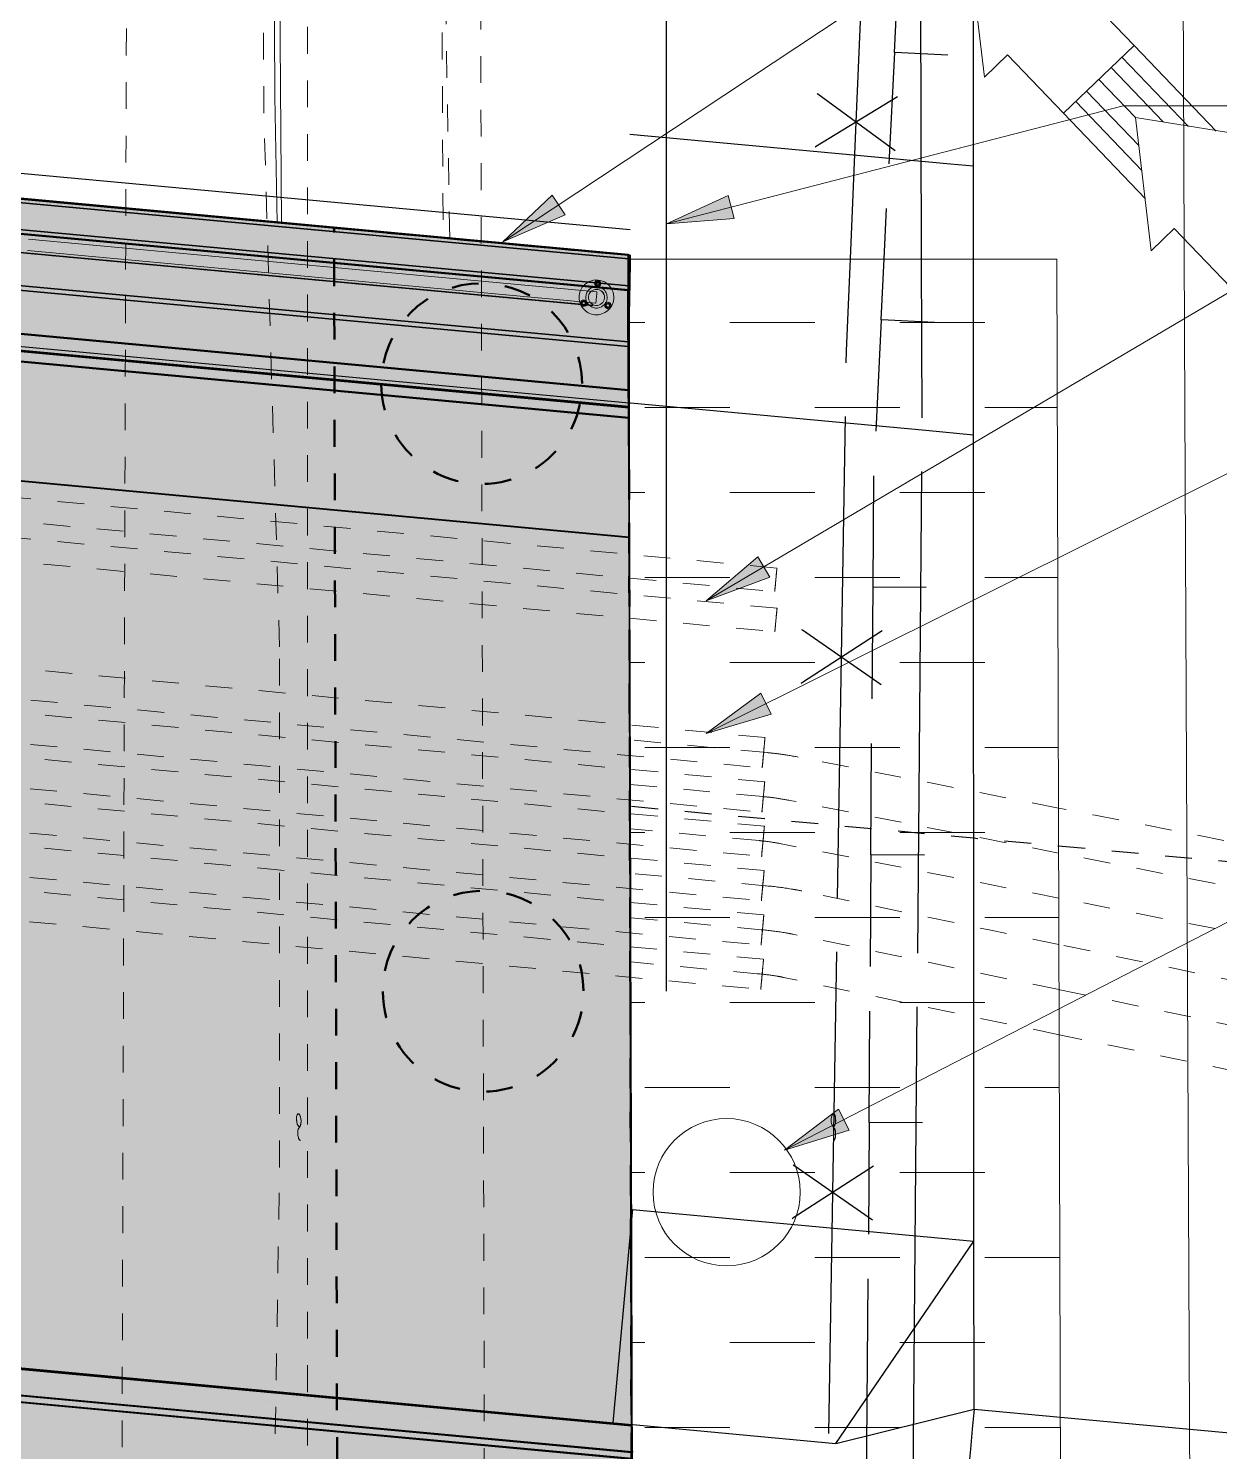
# Model space of a CAD drawing. Header units: metres. Extents: x 1 to 98, y 2 to 1697.
# Drawn here: x 23.42 to 27.87, y 1685.99 to 1691.31 of the extents above; entities that cross this region are included whole.
import ezdxf

# ---------------------------------------------------------------- set-up
doc = ezdxf.new("R2010")
doc.units = ezdxf.units.M
for name, pattern in [('Dashed', [0.0075, 0.005, -0.0025]), ('DASHED2', [9.525, 6.35, -3.175]), ('Dot_Section Line', [0.02, 0, -0.02]), ('IMPORT-FURN-Fence _3_', [0.005, 0.004167, -0.0008333]), ('IMPORT-LNMK-LinePath', [0.008, 0.001, -0.007]), ('JacobsDash', [0.0045, 0.003, -0.0015]), ('JacobsGridLine', [0.0145, 0.01, -0.001, 0.0025, -0.001])]:
    doc.linetypes.add(name, pattern=pattern)
for name, color, linetype, lineweight in [('BRIDGE-ABUTMENT-CONC', 7, 'Continuous', 50), ('BRIDGE-HDRAIL', 7, 'Continuous', 18), ('D-BDGE', 7, 'Continuous', 13), ('D-BDGE-FLOOR', 7, 'Continuous', 50), ('D-BDGE-FLOOR-PAT', 7, 'Continuous', 50), ('D-BDGE-FNDN-PILE-CONC', 7, 'Continuous', 50), ('D-BDGE-GEN-MOD', 7, 'Continuous', 35), ('D-BDGE-HDRAIL', 7, 'Continuous', 18), ('D-BDGE-LINE', 7, 'Continuous', 9), ('D-ENHA-ANNO-TEXT', 7, 'Continuous', 9), ('D-ENHA-GEN-LINE-GRIDS', 7, 'Continuous', 9), ('D-ENHA-TEXT', 7, 'Continuous', 9)]:
    doc.layers.add(name, color=color, linetype=linetype, lineweight=lineweight)
for name, color, linetype, lineweight, true_color in [('D-BDGE-Conduits', 1, 'Continuous', 9, 0xff0000), ('D-BDGE-FNDN', 7, 'Continuous', 13, 0x8c8cc6), ('D-BDGE-FRAMING', 7, 'Continuous', 13, 0x8c8cc6)]:
    doc.layers.add(name, color=color, linetype=linetype, lineweight=lineweight, true_color=true_color)

# ---------------------------------------------------------------- blocks, each defined once
blk = doc.blocks.new('T2DPAA-T2D-PWA-SU-M2D-000003_250_dwg-40806560-DRG-2871021 - GENERAL ARRANGEMENT PLAN')
at = {"color": 151, "lineweight": 25, "true_color": 0xa3b9ff}
for p, q in [((30.8334, 1600.2501), (30.9366, 1599.0484)), ((30.9366, 1599.0484), (30.9875, 1598.4567)), ((31.0034, 1598.2574), (31.1354, 1596.4622)), ((31.1501, 1596.2628), (31.2821, 1594.4676))]:
    blk.add_line(p, q, dxfattribs=at)
at = {"color": 41, "lineweight": 25, "true_color": 0xffd0a3}
for p, q in [((30.773, 1599.8091), (30.7868, 1599.3927)), ((30.7985, 1599.0371), (30.7923, 1599.2261)), ((30.806, 1598.8097), (30.8198, 1598.3933)), ((30.9321, 1596.8142), (30.9636, 1596.3987)), ((31.0076, 1595.8171), (31.0391, 1595.4016))]:
    blk.add_line(p, q, dxfattribs=at)
at = {"color": 21, "lineweight": 25, "true_color": 0xdea3a3, "flags": 128}
for points in [[(30.6728, 1599.0267), (30.6526, 1599.5377), (30.617, 1600.437)], [(30.8064, 1599.443), (30.5011, 1599.6302), (30.4987, 1599.6325)], [(30.7984, 1599.6444), (30.5089, 1599.4335), (30.5067, 1599.4311)], [(30.6894, 1598.6385), (30.6864, 1598.6836), (30.6728, 1599.0267)], [(30.8215, 1596.6429), (30.762, 1597.5409), (30.7026, 1598.4389)], [(30.9184, 1597.4503), (30.6082, 1597.6294), (30.6057, 1597.6315)], [(30.9051, 1597.6514), (30.6212, 1597.4329), (30.619, 1597.4304)], [(30.9537, 1594.6472), (30.8942, 1595.5453), (30.8347, 1596.4433)], [(31.0372, 1595.6557), (30.7534, 1595.4373), (30.7512, 1595.4348)], [(31.0505, 1595.4546), (30.7404, 1595.6337), (30.7379, 1595.6359)]]:
    blk.add_lwpolyline(points, dxfattribs=at)
at = {"color": 41, "lineweight": 25, "true_color": 0xffd0a3, "flags": 128}
for points in [[(30.9729, 1599.8157), (30.7746, 1599.8092), (30.773, 1599.8091), (30.7593, 1600.2255)], [(31.0059, 1598.8163), (30.8076, 1598.8097), (30.806, 1598.8097), (30.7985, 1599.0371)], [(30.8253, 1598.2267), (30.8254, 1598.2246), (30.8567, 1597.8112), (30.8881, 1597.3958)], [(31.0561, 1597.8263), (30.8582, 1597.8114), (30.8567, 1597.8112)], [(31.1316, 1596.8292), (30.9337, 1596.8143), (30.9321, 1596.8142), (30.9007, 1597.2296)], [(31.2071, 1595.8322), (31.0092, 1595.8172), (31.0076, 1595.8171), (30.9762, 1596.2325)], [(31.3277, 1594.2387), (31.1298, 1594.2237), (31.1283, 1594.2236), (31.0988, 1594.6133), (31.0517, 1595.2354)]]:
    blk.add_lwpolyline(points, dxfattribs=at)
blk = doc.blocks.new('T2DPAA-T2D-PWA-SU-M2D-000001_ExistingUtilities_rvt-1-DRG-2871021 - GENERAL ARRANGEMENT PLAN')
at = {"color": 254, "lineweight": 25, "true_color": 0xd0d0d0, "rotation": 355.285451560958}
blk.add_blockref('T2DPAA-T2D-PWA-SU-M2D-000003_250_dwg-40806560-DRG-2871021 - GENERAL ARRANGEMENT PLAN', (424.0329, 99.3486), dxfattribs=at)
blk = doc.blocks.new('T2DPAA-T2D-C3S-RW-M2D-100010_dwg-40802999-DRG-2871021 - GENERAL ARRANGEMENT PLAN')
at = {"color": 9, "lineweight": 25, "true_color": 0xc3c3c3}
for p, q in [((260.4315, -98.7082), (260.437, -98.7082)), ((260.6913, -101.7466), (260.6837, -102.5109)), ((260.6917, -101.7109), (260.6913, -101.7466)), ((261.5209, -102.5193), (261.9733, -101.7238)), ((260.7567, -102.5116), (260.7596, -102.5116)), ((260.7653, -102.6117), (260.7681, -102.6117))]:
    blk.add_line(p, q, dxfattribs=at)
at = {"color": 9, "lineweight": 25, "true_color": 0xc3c3c3, "flags": 128}
for points in [[(261.6699, -98.0668), (261.5203, -96.263), (261.319, -93.8357)], [(260.3521, -97.7073), (261.5549, -97.7194), (261.6412, -97.7202)], [(251.3356, -97.9721), (252.2005, -97.9808), (257.2003, -98.0308), (260.3822, -98.0626)], [(262.0251, -102.3493), (261.9733, -101.7238), (261.9336, -101.2459), (261.7242, -98.7211), (261.6699, -98.0668)], [(251.3904, -98.6177), (252.1941, -98.6257), (257.1938, -98.6758), (260.4315, -98.7082)], [(260.437, -98.7082), (261.5449, -98.7193), (261.7242, -98.7211)], [(260.6917, -101.7109), (261.5149, -101.7192), (261.9733, -101.7238)], [(260.7596, -102.5116), (261.5069, -102.5191), (261.5209, -102.5193), (262.0251, -102.3493), (262.349, -102.3525)], [(262.0251, -102.3493), (262.0244, -102.4243), (262.0236, -102.4993), (262.0229, -102.5743), (262.0221, -102.6493)], [(262.349, -102.3525), (262.5251, -102.3543), (263.0251, -102.3593), (263.5251, -102.3643), (264.025, -102.3693), (264.525, -102.3743), (265.025, -102.3793), (265.525, -102.3843), (266.0249, -102.3893), (266.4963, -102.3941)], [(251.7143, -102.4211), (252.156, -102.4255), (257.1558, -102.4756), (260.7567, -102.5116)], [(251.7228, -102.5212), (252.155, -102.5255), (257.1548, -102.5756), (260.7653, -102.6117)], [(251.7249, -102.5462), (252.1548, -102.5505), (257.1545, -102.6006), (260.7674, -102.6367)]]:
    blk.add_lwpolyline(points, dxfattribs=at)
at = {"color": 9, "linetype": 'IMPORT-LNMK-LinePath', "lineweight": 25, "true_color": 0xc3c3c3, "flags": 128}
for points in [[(262.1671, -100.2256), (263.9947, -100.2439), (266.3199, -100.2672), (266.4594, -100.2686), (266.5296, -100.2693), (267.4594, -100.2786), (267.7538, -100.2801), (268.5297, -100.2702), (270.8786, -100.1175), (271.5321, -100.0492), (272.7576, -99.9211), (273.5656, -99.8366), (275.8704, -99.5947)], [(260.5644, -100.2096), (261.5299, -100.2192), (261.8487, -100.2224), (262.1671, -100.2256)]]:
    blk.add_lwpolyline(points, dxfattribs=at)
blk = doc.blocks.new('T2DPAA-T2D-PWC-RW-M2D-100010_RoadDesign_rvt-1-DRG-2871021 - GENERAL ARRANGEMENT PLAN')
at = {"color": 9, "lineweight": 25, "true_color": 0xc3c3c3, "rotation": 355.285451560958}
blk.add_blockref('T2DPAA-T2D-C3S-RW-M2D-100010_dwg-40802999-DRG-2871021 - GENERAL ARRANGEMENT PLAN', (333.7642, 1809.6861), dxfattribs=at)
blk = doc.blocks.new('T2DPAA-T2D-PWA-SU-M2D-000002_dwg-40815123-DRG-2871021 - GENERAL ARRANGEMENT PLAN')
at = {"color": 254, "lineweight": 18, "true_color": 0xe1e1e1, "flags": 128}
for points in [[(42.6822, 1582.6293), (43.0726, 1578.1205), (43.4712, 1573.5454), (44.3178, 1569.4514), (44.4565, 1566.4174)], [(39.6749, 1578.2569), (39.309, 1582.3288), (39.3072, 1582.351)], [(39.659, 1578.257), (39.6116, 1578.7256), (39.4314, 1580.7809), (39.311, 1582.3513)]]:
    blk.add_lwpolyline(points, dxfattribs=at)
at = {"color": 254, "linetype": 'IMPORT-FURN-Fence _3_', "lineweight": 18, "true_color": 0xe1e1e1, "flags": 128}
for points in [[(39.936, 1582.4029), (40.0858, 1580.4927), (40.2815, 1578.2508)], [(40.3061, 1578.2505), (40.2093, 1579.2245), (40.0029, 1581.6168), (39.9455, 1582.4036)]]:
    blk.add_lwpolyline(points, dxfattribs=at)
blk = doc.blocks.new('T2DPAA-T2D-PWA-SU-M2D-000100_Survey_rvt-1-DRG-2871021 - GENERAL ARRANGEMENT PLAN')
at = {"color": 254, "lineweight": 18, "true_color": 0xe1e1e1, "rotation": 355.285451560958}
blk.add_blockref('T2DPAA-T2D-PWA-SU-M2D-000002_dwg-40815123-DRG-2871021 - GENERAL ARRANGEMENT PLAN', (414.6424, 120.9232), dxfattribs=at)
blk = doc.blocks.new('T2DPAA-T2D-C3S-SD-M2D-100010_250_dwg-40816791-DRG-2871021 - GENERAL ARRANGEMENT PLAN')
at = {"lineweight": 18}
for p, q in [((283.8038, -100.8767), (283.5351, -100.6393)), ((283.9089, -100.8851), (283.5769, -100.5919)), ((283.7086, -100.8677), (283.4978, -100.6815)), ((283.6248, -100.9625), (283.414, -100.7763)), ((283.6456, -101.0559), (283.3768, -100.8185)), ((283.6669, -101.1591), (283.3349, -100.8659))]:
    blk.add_line(p, q, dxfattribs=at)
at = {"lineweight": 18, "flags": 128}
for points in [[(282.9289, -100.2634), (283.4294, -100.3021), (283.3503, -100.3917), (283.5769, -100.5918), (283.3349, -100.8659), (283.1083, -100.6657), (283.0292, -100.7553), (282.9289, -100.2634), (282.7814, -100.1331)], [(283.6035, -100.8592), (284.104, -100.8979), (284.0249, -100.9875), (284.2514, -101.1876), (284.0094, -101.4617), (283.7828, -101.2615), (283.7037, -101.3511), (283.6035, -100.8592), (283.4559, -100.7289)]]:
    blk.add_lwpolyline(points, dxfattribs=at)
blk = doc.blocks.new('T2DPAA-T2D-PWC-SD-M2D-100001_ProposedDrainage_rvt-1-DRG-2871021 - GENERAL ARRANGEMENT PLAN')
at = {"lineweight": 18, "rotation": 355.285451560958}
blk.add_blockref('T2DPAA-T2D-C3S-SD-M2D-100010_250_dwg-40816791-DRG-2871021 - GENERAL ARRANGEMENT PLAN', (312.739, 1814.8009), dxfattribs=at)
blk = doc.blocks.new('T2DPAA-T2D-C3S-TT-XRF-100101_dwg-40804724-DRG-2871021 - GENERAL ARRANGEMENT PLAN')
at = {"color": 191, "linetype": 'Dashed', "lineweight": 18, "true_color": 0xbf7fff}
for p, q in [((257.0956, -95.2948), (257.094, -95.2948)), ((258.7119, -95.4166), (257.7271, -95.307)), ((257.1098, -95.46), (257.1081, -95.46)), ((258.7262, -95.5842), (257.7089, -95.471)), ((257.1239, -95.6251), (257.1221, -95.6251)), ((258.7406, -95.7518), (257.6906, -95.635)), ((257.1381, -95.791), (257.1362, -95.791)), ((257.1522, -95.9562), (257.1502, -95.9562)), ((257.1663, -96.1213), (257.1643, -96.1213))]:
    blk.add_line(p, q, dxfattribs=at)
at = {"color": 191, "linetype": 'Dashed', "lineweight": 18, "true_color": 0xbf7fff, "flags": 128}
for points in [[(257.6106, -95.2999), (257.6097, -95.2999), (257.0956, -95.2948)], [(272.496, -95.7589), (271.2725, -95.7519), (271.268, -95.7518), (268.8231, -95.7244), (263.8234, -95.6682), (260.6446, -95.6325), (260.661, -95.6335), (260.3807, -95.6023), (260.3782, -95.6021), (260.2509, -95.5879), (258.8512, -95.4321), (258.7119, -95.4166)], [(257.6089, -95.4649), (257.6081, -95.4649), (257.1098, -95.46)], [(272.5096, -95.924), (271.2716, -95.9169), (271.2661, -95.9168), (268.8212, -95.8894), (263.8215, -95.8332), (260.6427, -95.7975), (260.3624, -95.7663), (260.36, -95.7661), (260.2327, -95.7519), (258.8329, -95.5961), (258.7262, -95.5842)], [(257.6071, -95.6299), (257.6065, -95.6299), (257.1239, -95.6251)], [(272.5232, -96.0891), (271.2706, -96.0818), (271.2643, -96.0818), (268.8194, -96.0543), (263.8197, -95.9982), (260.6409, -95.9625), (260.6245, -95.9615), (260.3441, -95.9303), (260.3417, -95.9301), (260.2144, -95.9159), (258.8147, -95.7601), (258.7406, -95.7518)], [(257.6551, -95.7962), (257.6476, -95.7961), (257.6436, -95.7961), (257.4846, -95.7945), (257.1381, -95.791)], [(258.7553, -95.9245), (258.4974, -95.8927), (257.7861, -95.8049), (257.7812, -95.8043)], [(257.6534, -95.9612), (257.6459, -95.9611), (257.642, -95.9611), (257.4829, -95.9595), (257.1522, -95.9562)], [(272.4613, -96.2631), (271.4641, -96.2518), (270.4641, -96.2405), (269.4642, -96.2292), (268.4643, -96.2178), (267.4643, -96.2065), (266.4644, -96.1951), (265.4645, -96.1838), (264.4645, -96.1725), (263.4646, -96.1611), (262.4646, -96.1498), (261.4647, -96.1385), (260.6367, -96.1291), (260.6363, -96.1291), (260.5203, -96.1277), (260.4648, -96.1271), (260.4372, -96.1268), (260.3444, -96.1206), (259.4899, -96.0151), (258.7553, -95.9245)], [(258.7697, -96.0925), (258.4772, -96.0564), (257.7659, -95.9687), (257.7617, -95.9681)], [(257.6518, -96.1262), (257.6443, -96.1261), (257.6403, -96.1261), (257.4813, -96.1245), (257.1663, -96.1213)], [(272.4595, -96.4281), (271.4622, -96.4168), (270.4623, -96.4055), (269.4623, -96.3941), (268.4624, -96.3828), (267.4625, -96.3715), (266.4625, -96.3601), (265.4626, -96.3488), (264.4626, -96.3375), (263.4627, -96.3261), (262.4628, -96.3148), (261.4628, -96.3034), (260.6349, -96.2941), (260.6344, -96.294), (260.5184, -96.2927), (260.4629, -96.2921), (260.4354, -96.2918), (260.3242, -96.2843), (259.4697, -96.1789), (258.7697, -96.0925)], [(258.7841, -96.2605), (258.457, -96.2202), (257.7457, -96.1324), (257.7422, -96.132)], [(272.4576, -96.5931), (271.4603, -96.5818), (270.4604, -96.5705), (269.4605, -96.5591), (268.4605, -96.5478), (267.4606, -96.5365), (266.4606, -96.5251), (265.4607, -96.5138), (264.4608, -96.5024), (263.4608, -96.4911), (262.4609, -96.4798), (261.461, -96.4684), (260.633, -96.459), (260.6326, -96.459), (260.5165, -96.4577), (260.461, -96.4571), (260.4335, -96.4568), (260.304, -96.4481), (259.4495, -96.3426), (258.7841, -96.2605)]]:
    blk.add_lwpolyline(points, dxfattribs=at)
at = {"color": 191, "linetype": 'Dashed', "lineweight": 18, "true_color": 0xbf7fff}
for centre, radius, start, end in [((257.5982, -96.4648), 1.165, 87.0637, 89.3899), ((257.5982, -96.4648), 1.165, 83.6488, 87.0637), ((257.5982, -96.4648), 1, 87.0637, 89.3899), ((257.5982, -96.4648), 1, 83.6488, 87.0637), ((257.5982, -96.4648), 0.835, 87.0637, 89.3899), ((257.5982, -96.4648), 0.835, 83.6488, 87.0637), ((257.6435, -96.9611), 1.165, 84.8749, 89.4298), ((257.6435, -96.9611), 1.165, 83.2114, 84.8749), ((257.6435, -96.9611), 1, 84.8749, 89.4298), ((257.6435, -96.9611), 1, 83.2114, 84.8749), ((257.6435, -96.9611), 0.835, 84.8749, 89.4298), ((257.6435, -96.9611), 0.835, 83.2114, 84.8749)]:
    blk.add_arc(centre, radius, start, end, dxfattribs=at)
blk = doc.blocks.new('T2DPAA-T2D-PWC-TT-M2D-100010_ProposedITS_rvt-1-DRG-2871021 - GENERAL ARRANGEMENT PLAN')
at = {"color": 191, "lineweight": 18, "true_color": 0xbf7fff, "rotation": 355.285451560958}
blk.add_blockref('T2DPAA-T2D-C3S-TT-XRF-100101_dwg-40804724-DRG-2871021 - GENERAL ARRANGEMENT PLAN', (336.812, 1804.7506), dxfattribs=at)
blk = doc.blocks.new('08_ADC_Barrier_Precast_T2D_MBP-02-B - MBP-02-B-7218747-DRG-2871021 - GENERAL ARRANGEMENT PLAN')
at = {"layer": 'D-BDGE-GEN-MOD'}
for p, q in [((2.21, 0.535), (-2.2551, 0.535)), ((-2.255, 0.55), (2.2088, 0.55)), ((2.2138, 0.55), (-2.2501, 0.55)), ((-2.25, 0.535), (2.21, 0.535)), ((2.2088, 0.55), (2.2138, 0.55)), ((2.21, 0.535), (2.2088, 0.55)), ((2.2363, 0.2261), (2.21, 0.535)), ((2.21, 0.535), (2.2151, 0.535)), ((2.2138, 0.55), (2.2151, 0.5355)), ((2.2151, 0.535), (2.2236, 0.435)), ((2.2196, 0.435), (-2.25, 0.435)), ((2.2236, 0.435), (2.2196, 0.435)), ((2.2236, 0.435), (2.2248, 0.42)), ((2.221, 0.42), (-2.2509, 0.42)), ((-2.2501, 0.42), (2.221, 0.42)), ((2.221, 0.42), (2.2238, 0.42)), ((2.2238, 0.42), (2.221, 0.42)), ((2.2248, 0.42), (2.224, 0.42)), ((2.224, 0.42), (2.245, 0.1687)), ((-2.2551, 0.2261), (2.2363, 0.2261)), ((2.2363, 0.2261), (2.2378, 0.209)), ((2.2378, 0.209), (-2.255, 0.209)), ((2.2378, 0.209), (2.2552, 0.047)), ((2.245, 0.1687), (2.2552, 0.047)), ((2.2552, 0.047), (-2.2513, 0.047))]:
    blk.add_line(p, q, dxfattribs=at)
blk = doc.blocks.new('Floors 6 - Floors 6-5450700-DRG-2871021 - GENERAL ARRANGEMENT PLAN')
at = {"layer": 'D-BDGE-FLOOR-PAT', "lineweight": 35, "true_color": 0xc0c0c0}
for points in [[(444.6481, 1728.4791), (444.6479, 1728.4808), (435.6078, 1728.5714), (435.6087, 1728.57), (444.6379, 1728.4792)], [(444.6565, 1728.3796), (444.6538, 1728.4122), (435.608, 1728.5695), (435.6168, 1728.4746), (444.6461, 1728.3797)], [(444.6538, 1728.4122), (444.6481, 1728.4791), (435.6556, 1728.5687), (444.6434, 1728.4124)], [(444.6586, 1728.3552), (444.6568, 1728.3767), (435.616, 1728.4745), (435.6189, 1728.4494), (444.6481, 1728.3554)], [(444.6568, 1728.3767), (444.6565, 1728.3796), (439.3056, 1728.4346), (444.6463, 1728.3769)]]:
    blk.add_hatch(color=9, dxfattribs=at).paths.add_polyline_path(points)
h = blk.add_hatch(color=9, dxfattribs=at)
h.paths.add_polyline_path([(444.6838, 1728.0588), (444.6586, 1728.3552), (435.6182, 1728.4494), (435.6444, 1728.1492), (444.6725, 1728.0589)])
h.paths.add_polyline_path([(444.6838, 1728.0583), (444.6838, 1728.0588), (444.6818, 1728.0583)])
at = {"layer": 'D-BDGE-FLOOR', "lineweight": 35}
for p, q in [((435.6083, 1728.5741), (444.6477, 1728.4831)), ((444.6481, 1728.4791), (435.6087, 1728.57)), ((444.6565, 1728.3796), (435.6168, 1728.4746)), ((444.6538, 1728.4122), (444.6481, 1728.4791)), ((435.6189, 1728.4494), (444.6586, 1728.3552))]:
    blk.add_line(p, q, dxfattribs=at)
at = {"layer": 'D-BDGE-FLOOR', "lineweight": 35, "flags": 128}
for points in [[(444.6477, 1728.4831), (444.6537, 1728.4123), (444.6598, 1728.3415), (444.6658, 1728.2707), (444.6718, 1728.1999), (444.6778, 1728.1291), (444.6838, 1728.0582)], [(444.6477, 1728.4831), (444.6478, 1728.4818), (444.648, 1728.4804), (444.6481, 1728.4791)], [(444.6565, 1728.3796), (444.6551, 1728.3959), (444.6538, 1728.4122)]]:
    blk.add_lwpolyline(points, dxfattribs=at)
blk = doc.blocks.new('01_SFO_FRP_Pile_CastInPlace_CS - CAST-IN-PLACE PILE - 0750-7668704-DRG-2871021 - GENERAL ARRANGEMENT PLAN')
at = {"layer": 'D-BDGE-FNDN-PILE-CONC', "linetype": 'JacobsDash'}
for start, end in [(90, 270), (90, 270), (270, 90), (270, 90)]:
    blk.add_arc((0, 0), 0.375, start, end, dxfattribs=at)
blk = doc.blocks.new('Upstand North - Upstand North-7372798-DRG-2871021 - GENERAL ARRANGEMENT PLAN')
at = {"layer": 'D-BDGE-FRAMING', "color": 7, "lineweight": 50}
for p, q in [((444.2874, 1732.7073), (435.2472, 1732.799)), ((435.248, 1732.799), (444.2882, 1732.7073)), ((444.3188, 1732.334), (444.2874, 1732.7073)), ((444.2882, 1732.7073), (444.2874, 1732.7073)), ((444.2882, 1732.7073), (444.3253, 1732.2702)), ((444.3188, 1732.334), (435.2786, 1732.4257)), ((444.3253, 1732.2702), (435.2851, 1732.3619)), ((444.3253, 1732.2702), (444.3188, 1732.334))]:
    blk.add_line(p, q, dxfattribs=at)
blk = doc.blocks.new('Railing - TopMount-End-7511104-DRG-2871021 - GENERAL ARRANGEMENT PLAN')
at = {"layer": 'BRIDGE-HDRAIL'}
for p, q in [((-0.0309, 0.0535), (-0.0355, 0.0455)), ((-0.0355, 0.0455), (-0.0309, 0.0535)), ((-0.0309, 0.0535), (-0.0355, 0.0455)), ((-0.0355, 0.0455), (-0.0309, 0.0535)), ((-0.0216, 0.0535), (-0.0309, 0.0535)), ((-0.0309, 0.0535), (-0.0216, 0.0535)), ((-0.0216, 0.0535), (-0.0309, 0.0535)), ((-0.0309, 0.0535), (-0.0216, 0.0535)), ((-0.017, 0.0455), (-0.0216, 0.0535)), ((-0.0216, 0.0535), (-0.017, 0.0455)), ((-0.017, 0.0455), (-0.0216, 0.0535)), ((-0.0216, 0.0535), (-0.017, 0.0455)), ((-0.0355, 0.0455), (-0.0309, 0.0375)), ((-0.0309, 0.0375), (-0.0355, 0.0455)), ((-0.0355, 0.0455), (-0.0309, 0.0375)), ((-0.0309, 0.0375), (-0.0355, 0.0455)), ((-0.0309, 0.0375), (-0.0216, 0.0375)), ((-0.0216, 0.0375), (-0.0309, 0.0375)), ((-0.0309, 0.0375), (-0.0216, 0.0375)), ((-0.0216, 0.0375), (-0.0309, 0.0375)), ((-0.0216, 0.0375), (-0.017, 0.0455)), ((-0.017, 0.0455), (-0.0216, 0.0375)), ((-0.0216, 0.0375), (-0.017, 0.0455)), ((-0.017, 0.0455), (-0.0216, 0.0375)), ((0.0479, 0.008), (0.0433, 0)), ((0.0433, 0), (0.0479, 0.008)), ((0.0479, 0.008), (0.0433, 0)), ((0.0433, 0), (0.0479, 0.008)), ((0.0571, 0.008), (0.0479, 0.008)), ((0.0479, 0.008), (0.0571, 0.008)), ((0.0571, 0.008), (0.0479, 0.008)), ((0.0479, 0.008), (0.0571, 0.008)), ((0.0617, 0), (0.0571, 0.008)), ((0.0571, 0.008), (0.0617, 0)), ((0.0617, 0), (0.0571, 0.008)), ((0.0571, 0.008), (0.0617, 0)), ((-0.0309, -0.0375), (-0.0355, -0.0455)), ((-0.0355, -0.0455), (-0.0309, -0.0375)), ((-0.0309, -0.0375), (-0.0355, -0.0455)), ((-0.0355, -0.0455), (-0.0309, -0.0375)), ((-0.0355, -0.0455), (-0.0309, -0.0535)), ((-0.0309, -0.0535), (-0.0355, -0.0455)), ((-0.0355, -0.0455), (-0.0309, -0.0535)), ((-0.0309, -0.0535), (-0.0355, -0.0455)), ((-0.0216, -0.0375), (-0.0309, -0.0375)), ((-0.0309, -0.0375), (-0.0216, -0.0375)), ((-0.0216, -0.0375), (-0.0309, -0.0375)), ((-0.0309, -0.0375), (-0.0216, -0.0375)), ((-0.017, -0.0455), (-0.0216, -0.0375)), ((-0.0216, -0.0375), (-0.017, -0.0455)), ((-0.017, -0.0455), (-0.0216, -0.0375)), ((-0.0216, -0.0375), (-0.017, -0.0455)), ((-0.0216, -0.0535), (-0.017, -0.0455)), ((-0.017, -0.0455), (-0.0216, -0.0535)), ((-0.0216, -0.0535), (-0.017, -0.0455)), ((-0.017, -0.0455), (-0.0216, -0.0535)), ((0.0433, 0), (0.0479, -0.008)), ((0.0479, -0.008), (0.0433, 0)), ((0.0433, 0), (0.0479, -0.008)), ((0.0479, -0.008), (0.0433, 0)), ((0.0479, -0.008), (0.0571, -0.008)), ((0.0571, -0.008), (0.0479, -0.008)), ((0.0479, -0.008), (0.0571, -0.008)), ((0.0571, -0.008), (0.0479, -0.008)), ((0.0571, -0.008), (0.0617, 0)), ((0.0617, 0), (0.0571, -0.008)), ((0.0571, -0.008), (0.0617, 0)), ((0.0617, 0), (0.0571, -0.008)), ((-0.0309, -0.0535), (-0.0216, -0.0535)), ((-0.0216, -0.0535), (-0.0309, -0.0535)), ((-0.0309, -0.0535), (-0.0216, -0.0535)), ((-0.0216, -0.0535), (-0.0309, -0.0535))]:
    blk.add_line(p, q, dxfattribs=at)
for centre, radius, start, end in [((0, 0), 0.065, 90, 270), ((0, 0), 0.065, 90, 270), ((-0.0262, 0.0455), 0.012, 90, 270), ((-0.0262, 0.0455), 0.012, 90, 270), ((-0.0262, 0.0455), 0.012, 270, 90), ((-0.0262, 0.0455), 0.012, 270, 90), ((0, 0), 0.065, 270, 90), ((0, 0), 0.065, 270, 90), ((0, 0), 0.04, 90, 270), ((0, 0), 0.04, 90, 270), ((0, 0), 0.04, 90, 270), ((0, 0), 0.04, 90, 270), ((-0.0262, 0.0455), 0.0065, 30, 210), ((-0.0262, 0.0455), 0.0065, 30, 210), ((-0.0262, 0.0455), 0.006, 90, 270), ((-0.0262, 0.0455), 0.006, 90, 270), ((-0.0262, 0.0455), 0.0065, 210, 30), ((-0.0262, 0.0455), 0.0065, 210, 30), ((0, 0), 0.0302, 90, 270), ((0, 0), 0.0302, 90, 270), ((0, 0), 0.0302, 90, 270), ((0, 0), 0.0301, 90, 270), ((-0.0262, 0.0455), 0.006, 270, 90), ((-0.0262, 0.0455), 0.006, 270, 90), ((0, 0), 0.04, 270, 90), ((0, 0), 0.04, 270, 90), ((0, 0), 0.04, 270, 90), ((0, 0), 0.04, 270, 90), ((0, 0), 0.0302, 270, 90), ((0, 0), 0.0302, 270, 90), ((0, 0), 0.0302, 270, 90), ((0, 0), 0.0301, 270, 90), ((0.0525, 0), 0.012, 90, 270), ((0.0525, 0), 0.012, 90, 270), ((0.0525, 0), 0.0065, 30, 210), ((0.0525, 0), 0.0065, 30, 210), ((0.0525, 0), 0.006, 90, 270), ((0.0525, 0), 0.006, 90, 270), ((0.0525, 0), 0.0065, 210, 30), ((0.0525, 0), 0.0065, 210, 30), ((0.0525, 0), 0.012, 270, 90), ((0.0525, 0), 0.012, 270, 90), ((0.0525, 0), 0.006, 270, 90), ((0.0525, 0), 0.006, 270, 90), ((-0.0262, -0.0455), 0.012, 90, 270), ((-0.0262, -0.0455), 0.012, 90, 270), ((-0.0262, -0.0455), 0.0065, 150, 330), ((-0.0262, -0.0455), 0.0065, 150, 330), ((-0.0262, -0.0455), 0.006, 90, 270), ((-0.0262, -0.0455), 0.006, 90, 270), ((-0.0262, -0.0455), 0.0065, 330, 150), ((-0.0262, -0.0455), 0.0065, 330, 150), ((-0.0262, -0.0455), 0.012, 270, 90), ((-0.0262, -0.0455), 0.012, 270, 90), ((-0.0262, -0.0455), 0.006, 270, 90), ((-0.0262, -0.0455), 0.006, 270, 90)]:
    blk.add_arc(centre, radius, start, end, dxfattribs=at)
blk = doc.blocks.new('Railing - 2935-7669619-DRG-2871021 - GENERAL ARRANGEMENT PLAN')
at = {"layer": 'D-BDGE-HDRAIL', "lineweight": 9, "true_color": 0x969696}
h = blk.add_hatch(dxfattribs=at)
h.set_pattern_fill('FP_1', color=252, style=0, pattern_type=2)
h.set_pattern_definition([(225, (0, 0.61189), (0.0353553, -0.0353553), []), (315, (0, 0.61189), (0.0353553, 0.0353553), [])])
h.paths.add_polyline_path([(-0.0015, -1.4675), (0.0015, -1.4675), (0.0015, 1.4675), (-0.0015, 1.4675), (-0.0015, -0.269)])
at = {"layer": 'BRIDGE-HDRAIL'}
for p, q in [((0.0015, 1.4675), (-0.0015, 1.4675)), ((-0.0015, 1.4675), (0.0015, 1.4675)), ((-0.0015, -1.4675), (-0.0015, 1.4675)), ((-0.0015, 1.4675), (-0.0015, -1.4675)), ((0.0015, 1.4675), (0.0015, -1.4675)), ((0.0015, -1.4675), (0.0015, 1.4675)), ((-0.0015, -1.4675), (0.0015, -1.4675)), ((-0.0015, -1.4675), (0.0015, -1.4675))]:
    blk.add_line(p, q, dxfattribs=at)
blk = doc.blocks.new('Railing - Railing-7517329-DRG-2871021 - GENERAL ARRANGEMENT PLAN')
at = {"layer": 'BRIDGE-HDRAIL'}
for p, q in [((444.1716, 1732.6914), (442.0382, 1732.7127)), ((442.0378, 1732.6703), (444.1712, 1732.649))]:
    blk.add_line(p, q, dxfattribs=at)
at = {"layer": 'BRIDGE-HDRAIL', "flags": 128}
for points in [[(444.1716, 1732.6914), (444.1716, 1732.6907), (444.1716, 1732.6885), (444.1716, 1732.6852), (444.1715, 1732.6808), (444.1715, 1732.6757), (444.1714, 1732.6702), (444.1714, 1732.6647), (444.1713, 1732.6596), (444.1713, 1732.6552), (444.1712, 1732.6518), (444.1712, 1732.6497), (444.1712, 1732.649)], [(444.1712, 1732.649), (444.1712, 1732.6497), (444.1712, 1732.6518), (444.1713, 1732.6552), (444.1713, 1732.6596), (444.1714, 1732.6647), (444.1714, 1732.6702), (444.1715, 1732.6757), (444.1715, 1732.6808), (444.1716, 1732.6852), (444.1716, 1732.6885), (444.1716, 1732.6907), (444.1716, 1732.6914)]]:
    blk.add_lwpolyline(points, dxfattribs=at)
at = {"rotation": 89.42656791765715}
for name, p in [('Railing - TopMount-End-7511104-DRG-2871021 - GENERAL ARRANGEMENT PLAN', (444.1714, 1732.6702)), ('Railing - 2935-7669619-DRG-2871021 - GENERAL ARRANGEMENT PLAN', (442.6937, 1732.6533))]:
    blk.add_blockref(name, p, dxfattribs=at)
blk = doc.blocks.new('SC_DET_BREAK LINE - Pipe Break-5584101-DRG-2871021 - GENERAL ARRANGEMENT PLAN')
at = {"layer": 'D-BDGE-LINE', "color": 252, "lineweight": 13, "true_color": 0x888888}
for p, q in [((0.0536, 0.0026), (0.05, 0)), ((0.05, 0), (0.0536, 0.0026)), ((0.05, 0), (0.0464, -0.0026)), ((0.05, 0), (0.0464, -0.0026)), ((0.05, 0), (0.0536, -0.0026)), ((0.0536, -0.0026), (0.05, 0)), ((0.05, 0), (0.0536, -0.0026))]:
    blk.add_line(p, q, dxfattribs=at)
for centre, start_param, end_param in [((0.0238, 0), 3.141593, 5.961804), ((0.0762, 0), 3.462974, 9.103397)]:
    blk.add_ellipse(centre, major_axis=(0.0238, 0), ratio=0.349427, start_param=start_param, end_param=end_param, dxfattribs=at)
for points, knots in [([(0.0464, -0.0026), (0.046, -0.0031), (0.0448, -0.004), (0.0425, -0.0052), (0.0396, -0.0063), (0.0351, -0.0075), (0.0284, -0.0083), (0.0199, -0.0084), (0.0105, -0.0072), (0.0038, -0.0049), (0.0006, -0.0022), (0, -0.0007), (0, 0)], [0, 0, 0, 0, 0.0625, 0.125, 0.1875, 0.25, 0.375, 0.5, 0.625, 0.8125, 0.90625, 1, 1, 1, 1]), ([(0.0536, -0.0026), (0.0542, -0.0033), (0.0558, -0.0044), (0.0593, -0.006), (0.0637, -0.0072), (0.0706, -0.0083), (0.0801, -0.0085), (0.0908, -0.007), (0.097, -0.0044), (0.0996, -0.002), (0.1002, 0), (0.0996, 0.002), (0.0976, 0.0038), (0.0945, 0.0055), (0.0904, 0.0068), (0.0855, 0.0078), (0.08, 0.0083), (0.0744, 0.0084), (0.067, 0.0079), (0.0605, 0.0065), (0.0558, 0.0044), (0.0542, 0.0033), (0.0536, 0.0026)], [0, 0, 0, 0, 0.041667, 0.083333, 0.125, 0.166667, 0.25, 0.333333, 0.416667, 0.458333, 0.5, 0.541667, 0.583333, 0.625, 0.666667, 0.708333, 0.75, 0.791667, 0.833333, 0.916667, 0.958333, 1, 1, 1, 1]), ([(0.1, 0), (0.1, -0.0005), (0.0998, -0.0015), (0.0987, -0.0029), (0.0969, -0.0042), (0.0944, -0.0054), (0.0914, -0.0065), (0.0868, -0.0076), (0.0774, -0.0087), (0.0657, -0.0079), (0.0572, -0.0053), (0.0545, -0.0036), (0.0536, -0.0026)], [0, 0, 0, 0, 0.0625, 0.125, 0.1875, 0.25, 0.3125, 0.375, 0.5, 0.75, 0.875, 1, 1, 1, 1])]:
    blk.add_open_spline(points, degree=3, knots=knots, dxfattribs=at)
blk = doc.blocks.new('SC_DET_BREAK LINE - Pipe Break-5584157-DRG-2871021 - GENERAL ARRANGEMENT PLAN')
at = {"layer": 'D-BDGE-LINE', "color": 252, "lineweight": 13, "true_color": 0x888888}
for p, q in [((0.0466, 0.0026), (0.0502, 0)), ((0.0502, 0), (0.0466, 0.0026)), ((0.0538, 0.0026), (0.0502, 0)), ((0.0502, 0), (0.0538, 0.0026)), ((0.0502, 0), (0.0538, 0.0026)), ((0.0502, 0), (0.0538, -0.0026)), ((0.0502, 0), (0.0538, -0.0026))]:
    blk.add_line(p, q, dxfattribs=at)
for centre, major_axis, end_param in [((0.0239, 0), (-0.0239, 0), 6.283185), ((0.0765, 0), (0.0239, 0), 9.103397)]:
    blk.add_ellipse(centre, major_axis=major_axis, ratio=0.349427, start_param=3.462974, end_param=end_param, dxfattribs=at)
for points, knots in [([(0, 0), (0, 0.0005), (0.0002, 0.0015), (0.0014, 0.0029), (0.0032, 0.0042), (0.0056, 0.0054), (0.0086, 0.0065), (0.0133, 0.0076), (0.0227, 0.0088), (0.0344, 0.008), (0.043, 0.0053), (0.0457, 0.0036), (0.0466, 0.0026)], [0, 0, 0, 0, 0.0625, 0.125, 0.1875, 0.25, 0.3125, 0.375, 0.5, 0.75, 0.875, 1, 1, 1, 1]), ([(0.0538, -0.0026), (0.0544, -0.0033), (0.056, -0.0045), (0.0595, -0.006), (0.064, -0.0072), (0.0708, -0.0083), (0.0804, -0.0086), (0.0911, -0.007), (0.0973, -0.0044), (0.0999, -0.002), (0.1006, 0), (0.0999, 0.002), (0.098, 0.0038), (0.0949, 0.0055), (0.0907, 0.0068), (0.0858, 0.0078), (0.0803, 0.0083), (0.0747, 0.0084), (0.0673, 0.0079), (0.0607, 0.0065), (0.056, 0.0045), (0.0544, 0.0033), (0.0538, 0.0026)], [0, 0, 0, 0, 0.041667, 0.083333, 0.125, 0.166667, 0.25, 0.333333, 0.416667, 0.458333, 0.5, 0.541667, 0.583333, 0.625, 0.666667, 0.708333, 0.75, 0.791667, 0.833333, 0.916667, 0.958333, 1, 1, 1, 1]), ([(0.0538, 0.0026), (0.0543, 0.0031), (0.0554, 0.004), (0.0577, 0.0052), (0.0606, 0.0063), (0.0652, 0.0075), (0.0718, 0.0084), (0.0804, 0.0084), (0.0898, 0.0073), (0.0965, 0.005), (0.0998, 0.0022), (0.1004, 0.0007), (0.1004, 0)], [0, 0, 0, 0, 0.0625, 0.125, 0.1875, 0.25, 0.375, 0.5, 0.625, 0.8125, 0.90625, 1, 1, 1, 1])]:
    blk.add_open_spline(points, degree=3, knots=knots, dxfattribs=at)

msp = doc.modelspace()

# ---------------------------------------------------------------- hatches: boundary and pattern name
at = {"layer": 'D-BDGE-FLOOR-PAT', "lineweight": 5, "true_color": 0xc0c0c0}
for points in [[(25.6663, 1689.8927), (25.6649, 1690.4592), (16.6628, 1691.2924), (16.6649, 1690.7259), (25.6662, 1689.8927)], [(25.6763, 1686.095), (25.6662, 1689.8927), (16.6649, 1690.7259), (16.675, 1686.9282), (25.6662, 1686.096)], [(25.6763, 1686.0862), (25.6763, 1686.095), (16.6742, 1686.9282), (16.675, 1686.9198), (25.6763, 1686.0862)], [(24.764, 1686.0696), (17.098, 1686.783), (24.7497, 1686.0709)]]:
    msp.add_hatch(color=9, dxfattribs=at).paths.add_polyline_path(points)
at = {"layer": 'D-BDGE-LINE'}
h = msp.add_hatch(dxfattribs=at)
h.set_pattern_fill('FP_4', color=256, style=0, pattern_type=2)
h.set_pattern_definition([(0, (-1228.7157, -1313.344), (0.3175, 0.3175), [0.3175, -0.3175])])
h.paths.add_polyline_path([(26.8219, 1655.4078), (27.7017, 1655.41), (27.6991, 1656.46), (27.4695, 1657.5303), (26.5056, 1657.529), (26.5025, 1659.7299), (27.3592, 1659.7311), (27.2662, 1690.444), (25.6662, 1690.444), (25.7691, 1656.4552), (26.8193, 1656.4578), (26.8202, 1656.098)])
h.paths.add_polyline_path([(15.1516, 1655.5308), (16.7516, 1655.5344), (16.6669, 1690.2374), (15.0665, 1690.3855), (15.134, 1662.7518)])
at = {"layer": 'D-ENHA-TEXT'}
for points in [[(25.1956, 1690.5081), (25.4284, 1690.6094), (25.3797, 1690.6829)], [(25.8074, 1690.5759), (26.0605, 1690.5957), (26.0385, 1690.6811)], [(25.9555, 1689.1666), (26.1932, 1689.2557), (26.1484, 1689.3317)], [(25.9555, 1688.671), (26.1989, 1688.7432), (26.1595, 1688.8221)], [(26.248, 1687.1141), (26.4904, 1687.1893), (26.4501, 1687.2677)]]:
    msp.add_hatch(color=256, dxfattribs=at).paths.add_polyline_path(points)

# ---------------------------------------------------------------- linework, layer by layer
at = {"layer": 'BRIDGE-ABUTMENT-CONC', "linetype": 'JacobsDash'}
for p, q in [((24.5964, 1677.9428), (24.5653, 1690.561)), ((25.0654, 1690.5147), (24.5653, 1690.561)), ((24.5653, 1690.561), (24.5653, 1690.561)), ((24.5964, 1677.9428), (24.5653, 1690.561)), ((24.5653, 1690.561), (25.0654, 1690.5147)), ((25.6656, 1690.4591), (25.0654, 1690.5147)), ((25.0654, 1690.5147), (25.6656, 1690.4592)), ((25.6656, 1690.4592), (25.6656, 1690.4591)), ((25.6656, 1690.4592), (25.6656, 1690.4582)), ((25.6656, 1690.4581), (25.6656, 1690.4591)), ((25.6656, 1690.4582), (25.6964, 1677.9455)), ((25.6964, 1677.9455), (25.6656, 1690.4581))]:
    msp.add_line(p, q, dxfattribs=at)
at = {"layer": 'D-BDGE', "color": 8, "linetype": 'JacobsDash', "lineweight": 18, "true_color": 0x808080}
for p, q in [((23.7549, 1680.0048), (23.7964, 1693.7448)), ((24.3027, 1690.9892), (24.2953, 1693.0742)), ((24.3616, 1688.9951), (24.3027, 1690.9892)), ((24.3616, 1687.0501), (24.3616, 1688.9951)), ((24.3264, 1684.8553), (24.3616, 1687.0501))]:
    msp.add_line(p, q, dxfattribs=at)
at = {"layer": 'D-BDGE', "color": 150, "linetype": 'DASHED2', "lineweight": 25, "true_color": 0x2492ff}
for p, q in [((25.8076, 1690.444), (25.8076, 1692.5489)), ((25.8076, 1659.134), (25.8076, 1690.444))]:
    msp.add_line(p, q, dxfattribs=at)
at = {"layer": 'D-BDGE', "lineweight": 18}
for p, q in [((27.2662, 1690.444), (25.6662, 1690.444)), ((25.6662, 1690.444), (25.7691, 1656.4552)), ((27.3592, 1659.7311), (27.2662, 1690.444))]:
    msp.add_line(p, q, dxfattribs=at)
at = {"layer": 'D-BDGE', "color": 9, "lineweight": 40, "true_color": 0xc3c3c3}
msp.add_line((16.6837, 1690.2361), (25.6682, 1689.4045), dxfattribs=at)
at = {"layer": 'D-BDGE', "color": 143, "lineweight": 18, "true_color": 0x78aac8}
msp.add_circle((26.0322, 1686.9576), 0.275, dxfattribs=at)
at = {"layer": 'D-BDGE-Conduits', "color": 16, "linetype": 'JacobsDash', "true_color": 0x7f0000}
for p, q in [((26.2201, 1689.2894), (16.3178, 1690.2059)), ((16.3097, 1690.118), (26.212, 1689.2015)), ((26.2205, 1689.1394), (16.3182, 1690.0559)), ((16.3101, 1689.968), (26.2124, 1689.0515))]:
    msp.add_line(p, q, dxfattribs=at)
at = {"layer": 'D-BDGE-Conduits', "color": 32, "linetype": 'JacobsDash', "true_color": 0xcc6600}
for p, q in [((26.1756, 1688.6562), (16.2733, 1689.5727)), ((16.2629, 1689.4598), (26.1651, 1688.5432)), ((26.1745, 1688.4906), (16.2722, 1689.4071)), ((16.2618, 1689.2942), (26.1641, 1688.3776)), ((26.1735, 1688.325), (16.2712, 1689.2415)), ((16.2607, 1689.1285), (26.163, 1688.212)), ((26.1724, 1688.1594), (16.2701, 1689.0759)), ((16.2596, 1688.9629), (26.1619, 1688.0464)), ((26.1713, 1687.9938), (16.269, 1688.9103)), ((16.2586, 1688.7973), (26.1609, 1687.8808)), ((26.1702, 1687.8282), (16.268, 1688.7447)), ((16.2575, 1688.6317), (26.1598, 1687.7152))]:
    msp.add_line(p, q, dxfattribs=at)
at = {"layer": 'D-BDGE-Conduits', "color": 16, "linetype": 'JacobsDash', "true_color": 0x7f0000}
for centre, start_param, end_param in [((26.2161, 1689.2455), 0, 1.570796), ((26.2161, 1689.2455), 4.712389, 6.283185), ((26.2161, 1689.2455), 1.570796, 3.141593), ((26.2161, 1689.2455), 3.141593, 4.712389), ((26.2165, 1689.0955), 0, 1.570796), ((26.2165, 1689.0955), 4.712389, 6.283185), ((26.2165, 1689.0955), 1.570796, 3.141593), ((26.2165, 1689.0955), 3.141593, 4.712389)]:
    msp.add_ellipse(centre, major_axis=(0.0041, 0.044), ratio=0.003981, start_param=start_param, end_param=end_param, dxfattribs=at)
at = {"layer": 'D-BDGE-Conduits', "color": 32, "linetype": 'JacobsDash', "true_color": 0xcc6600}
for centre, start_param, end_param in [((26.1704, 1688.5997), 0, 1.570796), ((26.1704, 1688.5997), 4.712389, 6.283185), ((26.1704, 1688.5997), 1.570796, 3.141593), ((26.1704, 1688.5997), 3.141593, 4.712389), ((26.1693, 1688.4341), 0, 1.570796), ((26.1693, 1688.4341), 4.712389, 6.283185), ((26.1693, 1688.4341), 1.570796, 3.141593), ((26.1693, 1688.4341), 3.141593, 4.712389), ((26.1682, 1688.2685), 0, 1.570796), ((26.1682, 1688.2685), 4.712389, 6.283185), ((26.1682, 1688.2685), 1.570796, 3.141593), ((26.1682, 1688.2685), 3.141593, 4.712389), ((26.1672, 1688.1029), 0, 1.570796), ((26.1672, 1688.1029), 4.712389, 6.283185), ((26.1672, 1688.1029), 3.141593, 4.712389), ((26.1672, 1688.1029), 1.570796, 3.141593), ((26.1661, 1687.9373), 0, 1.570796), ((26.1661, 1687.9373), 4.712389, 6.283185), ((26.1661, 1687.9373), 1.570796, 3.141593), ((26.1661, 1687.9373), 3.141593, 4.712389), ((26.165, 1687.7717), 0, 1.570796), ((26.165, 1687.7717), 4.712389, 6.283185), ((26.165, 1687.7717), 1.570796, 3.141593), ((26.165, 1687.7717), 3.141593, 4.712389)]:
    msp.add_ellipse(centre, major_axis=(0.0052, 0.0565), ratio=0.003981, start_param=start_param, end_param=end_param, dxfattribs=at)
at = {"layer": 'D-BDGE-FLOOR', "lineweight": 35}
for p, q in [((25.6656, 1690.4592), (16.6635, 1691.2924)), ((16.6649, 1690.7259), (25.667, 1689.8927)), ((16.665, 1690.6841), (25.6671, 1689.8509)), ((25.6656, 1690.4592), (25.6964, 1677.9453)), ((25.6671, 1689.8509), (25.667, 1689.8927)), ((25.667, 1689.8927), (25.6763, 1686.095)), ((25.6671, 1689.8509), (25.6763, 1686.0887)), ((16.675, 1686.9222), (25.6763, 1686.0887)), ((25.6763, 1686.0862), (16.675, 1686.9198)), ((25.6763, 1686.095), (25.6763, 1686.0862)), ((25.6763, 1686.0887), (25.6763, 1686.0862))]:
    msp.add_line(p, q, dxfattribs=at)
at = {"layer": 'D-BDGE-FLOOR'}
for p, q in [((21.1756, 1690.8747), (25.6655, 1690.4592)), ((21.1756, 1690.8747), (25.6649, 1690.4592)), ((25.6663, 1689.889), (16.6642, 1690.7234)), ((25.667, 1689.8506), (16.665, 1690.6836)), ((25.6655, 1690.4592), (25.6649, 1690.4592)), ((25.6649, 1690.4592), (25.6663, 1689.889)), ((25.667, 1689.8506), (25.6655, 1690.4592)), ((25.6663, 1689.889), (25.667, 1689.8506))]:
    msp.add_line(p, q, dxfattribs=at)
at = {"layer": 'D-BDGE-FLOOR', "lineweight": 35, "flags": 128}
for points in [[(25.6684, 1689.3135), (25.6684, 1689.3231), (25.6684, 1689.3311), (25.6683, 1689.3372), (25.6683, 1689.3409), (25.6683, 1689.342), (25.6683, 1689.3405), (25.6683, 1689.3365), (25.6684, 1689.3302), (25.6684, 1689.3219), (25.6684, 1689.3122), (25.6684, 1689.3016), (25.6685, 1689.2907), (25.6685, 1689.2801)], [(25.6685, 1689.2801), (25.6685, 1689.2706), (25.6685, 1689.2625), (25.6685, 1689.2565), (25.6685, 1689.2528), (25.6685, 1689.2516), (25.6685, 1689.2531), (25.6685, 1689.2571), (25.6685, 1689.2635), (25.6685, 1689.2717), (25.6685, 1689.2815), (25.6684, 1689.2921), (25.6684, 1689.303), (25.6684, 1689.3135)], [(25.6688, 1689.1629), (25.6687, 1689.1724), (25.6687, 1689.1805), (25.6687, 1689.1865), (25.6687, 1689.1902), (25.6687, 1689.1913), (25.6687, 1689.1899), (25.6687, 1689.1858), (25.6687, 1689.1795), (25.6687, 1689.1712), (25.6688, 1689.1615), (25.6688, 1689.1509), (25.6688, 1689.14), (25.6689, 1689.1294)], [(25.6689, 1689.1294), (25.6689, 1689.1199), (25.6689, 1689.1118), (25.6689, 1689.1058), (25.6689, 1689.1021), (25.6689, 1689.101), (25.6689, 1689.1024), (25.6689, 1689.1065), (25.6689, 1689.1128), (25.6689, 1689.1211), (25.6688, 1689.1308), (25.6688, 1689.1414), (25.6688, 1689.1523), (25.6688, 1689.1629)], [(25.6702, 1688.5924), (25.6702, 1688.599), (25.6701, 1688.6084), (25.6701, 1688.62), (25.6701, 1688.6331), (25.67, 1688.647), (25.67, 1688.6608), (25.67, 1688.6737), (25.6699, 1688.685), (25.6699, 1688.6941), (25.6699, 1688.7004), (25.6699, 1688.7035), (25.6699, 1688.7033), (25.6699, 1688.6997)], [(25.6699, 1688.6997), (25.6699, 1688.693), (25.6699, 1688.6836), (25.67, 1688.6721), (25.67, 1688.659), (25.67, 1688.6451), (25.6701, 1688.6313), (25.6701, 1688.6184), (25.6701, 1688.607), (25.6702, 1688.598), (25.6702, 1688.5917), (25.6702, 1688.5886), (25.6702, 1688.5888), (25.6702, 1688.5924)], [(25.6706, 1688.4266), (25.6706, 1688.4333), (25.6705, 1688.4427), (25.6705, 1688.4543), (25.6705, 1688.4674), (25.6704, 1688.4812), (25.6704, 1688.495), (25.6704, 1688.508), (25.6704, 1688.5193), (25.6703, 1688.5283), (25.6703, 1688.5346), (25.6703, 1688.5377), (25.6703, 1688.5375), (25.6703, 1688.534)], [(25.6703, 1688.534), (25.6703, 1688.5273), (25.6704, 1688.5179), (25.6704, 1688.5063), (25.6704, 1688.4932), (25.6705, 1688.4794), (25.6705, 1688.4656), (25.6705, 1688.4526), (25.6705, 1688.4413), (25.6706, 1688.4322), (25.6706, 1688.426), (25.6706, 1688.4228), (25.6706, 1688.4231), (25.6706, 1688.4266)], [(25.671, 1688.2609), (25.671, 1688.2675), (25.671, 1688.2769), (25.6709, 1688.2885), (25.6709, 1688.3016), (25.6709, 1688.3155), (25.6708, 1688.3293), (25.6708, 1688.3422), (25.6708, 1688.3535), (25.6707, 1688.3626), (25.6707, 1688.3689), (25.6707, 1688.372), (25.6707, 1688.3718), (25.6707, 1688.3682)], [(25.6707, 1688.3682), (25.6707, 1688.3615), (25.6708, 1688.3521), (25.6708, 1688.3406), (25.6708, 1688.3275), (25.6709, 1688.3136), (25.6709, 1688.2998), (25.6709, 1688.2869), (25.671, 1688.2756), (25.671, 1688.2665), (25.671, 1688.2602), (25.671, 1688.2571), (25.671, 1688.2573), (25.671, 1688.2609)], [(25.6714, 1688.0951), (25.6714, 1688.1018), (25.6714, 1688.1112), (25.6713, 1688.1228), (25.6713, 1688.1359), (25.6713, 1688.1497), (25.6712, 1688.1635), (25.6712, 1688.1765), (25.6712, 1688.1878), (25.6711, 1688.1969), (25.6711, 1688.2031), (25.6711, 1688.2062), (25.6711, 1688.206), (25.6711, 1688.2025)], [(25.6711, 1688.2025), (25.6712, 1688.1958), (25.6712, 1688.1864), (25.6712, 1688.1748), (25.6712, 1688.1617), (25.6713, 1688.1479), (25.6713, 1688.1341), (25.6713, 1688.1211), (25.6714, 1688.1098), (25.6714, 1688.1007), (25.6714, 1688.0945), (25.6714, 1688.0914), (25.6714, 1688.0916), (25.6714, 1688.0951)], [(25.6717, 1687.9617), (25.6717, 1687.9752), (25.6717, 1687.9891), (25.6716, 1688.0027), (25.6716, 1688.0151), (25.6716, 1688.0257), (25.6715, 1688.0338), (25.6715, 1688.0389), (25.6715, 1688.0408), (25.6715, 1688.0394), (25.6715, 1688.0346), (25.6716, 1688.0269), (25.6716, 1688.0166), (25.6716, 1688.0044)], [(25.6716, 1688.0044), (25.6717, 1687.9909), (25.6717, 1687.977), (25.6717, 1687.9635), (25.6718, 1687.951), (25.6718, 1687.9405), (25.6718, 1687.9324), (25.6718, 1687.9272), (25.6718, 1687.9253), (25.6718, 1687.9268), (25.6718, 1687.9315), (25.6718, 1687.9392), (25.6718, 1687.9495), (25.6717, 1687.9617)], [(25.6722, 1687.7637), (25.6722, 1687.7703), (25.6722, 1687.7797), (25.6721, 1687.7913), (25.6721, 1687.8044), (25.6721, 1687.8182), (25.672, 1687.832), (25.672, 1687.845), (25.672, 1687.8563), (25.672, 1687.8654), (25.6719, 1687.8716), (25.6719, 1687.8748), (25.6719, 1687.8745), (25.672, 1687.871)], [(25.672, 1687.871), (25.672, 1687.8643), (25.672, 1687.8549), (25.672, 1687.8433), (25.6721, 1687.8302), (25.6721, 1687.8164), (25.6721, 1687.8026), (25.6722, 1687.7897), (25.6722, 1687.7783), (25.6722, 1687.7693), (25.6722, 1687.763), (25.6722, 1687.7599), (25.6722, 1687.7601), (25.6722, 1687.7637)]]:
    msp.add_lwpolyline(points, dxfattribs=at)
at = {"layer": 'D-ENHA-ANNO-TEXT', "color": 7, "linetype": 'Dot_Section Line', "true_color": 0xffffff}
msp.add_line((24.4663, 1653.011), (24.4663, 1695.5489), dxfattribs=at)
at = {"layer": 'D-ENHA-GEN-LINE-GRIDS', "linetype": 'JacobsGridLine', "lineweight": 18}
msp.add_line((25.1108, 1692.4016), (25.2029, 1654.9899), dxfattribs=at)
at = {"layer": 'D-ENHA-TEXT'}
for p, q in [((25.1956, 1690.5081), (27.5136, 1692.0433)), ((25.8074, 1690.5759), (27.5136, 1691.0161)), ((27.5136, 1691.0161), (28.8043, 1691.0161)), ((25.3797, 1690.6829), (25.1956, 1690.5081)), ((25.4284, 1690.6094), (25.3797, 1690.6829)), ((26.0385, 1690.6811), (25.8074, 1690.5759)), ((26.0605, 1690.5957), (26.0385, 1690.6811)), ((25.1956, 1690.5081), (25.4284, 1690.6094)), ((25.8074, 1690.5759), (26.0605, 1690.5957)), ((25.9555, 1689.1666), (28.1183, 1690.4433)), ((25.9555, 1688.671), (28.1183, 1689.75)), ((26.1484, 1689.3317), (25.9555, 1689.1666)), ((26.1932, 1689.2557), (26.1484, 1689.3317)), ((25.9555, 1689.1666), (26.1932, 1689.2557)), ((26.248, 1687.1141), (29.9153, 1689.0029)), ((26.1595, 1688.8221), (25.9555, 1688.671)), ((26.1989, 1688.7432), (26.1595, 1688.8221)), ((25.9555, 1688.671), (26.1989, 1688.7432)), ((26.4501, 1687.2677), (26.248, 1687.1141)), ((26.4904, 1687.1893), (26.4501, 1687.2677)), ((26.248, 1687.1141), (26.4904, 1687.1893))]:
    msp.add_line(p, q, dxfattribs=at)

# ---------------------------------------------------------------- block references
at = {"color": 254, "lineweight": 5, "true_color": 0xe1e1e1}
msp.add_blockref('T2DPAA-T2D-PWA-SU-M2D-000100_Survey_rvt-1-DRG-2871021 - GENERAL ARRANGEMENT PLAN', (-559.5337, 0), dxfattribs=at)
at = {"lineweight": 5}
for name in ['T2DPAA-T2D-PWC-RW-M2D-100010_RoadDesign_rvt-1-DRG-2871021 - GENERAL ARRANGEMENT PLAN', 'T2DPAA-T2D-PWA-SU-M2D-000001_ExistingUtilities_rvt-1-DRG-2871021 - GENERAL ARRANGEMENT PLAN', 'T2DPAA-T2D-PWC-SD-M2D-100001_ProposedDrainage_rvt-1-DRG-2871021 - GENERAL ARRANGEMENT PLAN']:
    msp.add_blockref(name, (-559.5337, 0), dxfattribs=at)
at = {"color": 191, "lineweight": 5, "true_color": 0xbf7fff}
msp.add_blockref('T2DPAA-T2D-PWC-TT-M2D-100010_ProposedITS_rvt-1-DRG-2871021 - GENERAL ARRANGEMENT PLAN', (-559.5337, 0), dxfattribs=at)
at = {"layer": 'BRIDGE-HDRAIL', "rotation": 355.285451560958}
msp.add_blockref('Railing - Railing-7517329-DRG-2871021 - GENERAL ARRANGEMENT PLAN', (-559.5337, 0), dxfattribs=at)
at = {"layer": 'D-BDGE-FLOOR', "lineweight": 35, "rotation": 355.285451560958}
msp.add_blockref('Floors 6 - Floors 6-5450700-DRG-2871021 - GENERAL ARRANGEMENT PLAN', (-559.5337, 0), dxfattribs=at)
at = {"layer": 'D-BDGE-FNDN', "color": 7, "linetype": 'JacobsDash', "lineweight": 50, "rotation": 90.14113475357492}
for p in [(25.1168, 1689.9785), (25.1223, 1687.7085)]:
    msp.add_blockref('01_SFO_FRP_Pile_CastInPlace_CS - CAST-IN-PLACE PILE - 0750-7668704-DRG-2871021 - GENERAL ARRANGEMENT PLAN', p, dxfattribs=at)
at = {"layer": 'D-BDGE-FRAMING', "color": 7, "lineweight": 50, "rotation": 355.285451560958}
msp.add_blockref('Upstand North - Upstand North-7372798-DRG-2871021 - GENERAL ARRANGEMENT PLAN', (-559.5337, 0), dxfattribs=at)
at = {"layer": 'D-BDGE-GEN-MOD', "rotation": 354.7120194786094}
msp.add_blockref('08_ADC_Barrier_Precast_T2D_MBP-02-B - MBP-02-B-7218747-DRG-2871021 - GENERAL ARRANGEMENT PLAN', (23.4163, 1690.115), dxfattribs=at)
at = {"layer": 'D-BDGE-LINE', "color": 252, "true_color": 0x888888}
for name, p, rotation in [('SC_DET_BREAK LINE - Pipe Break-5584157-DRG-2871021 - GENERAL ARRANGEMENT PLAN', (24.4401, 1687.1506), 94.99999999999754), ('SC_DET_BREAK LINE - Pipe Break-5584101-DRG-2871021 - GENERAL ARRANGEMENT PLAN', (26.4314, 1687.1506), 90.00000000000293)]:
    msp.add_blockref(name, p, dxfattribs=dict(at, rotation=rotation))

doc.saveas('drawing.dxf')
